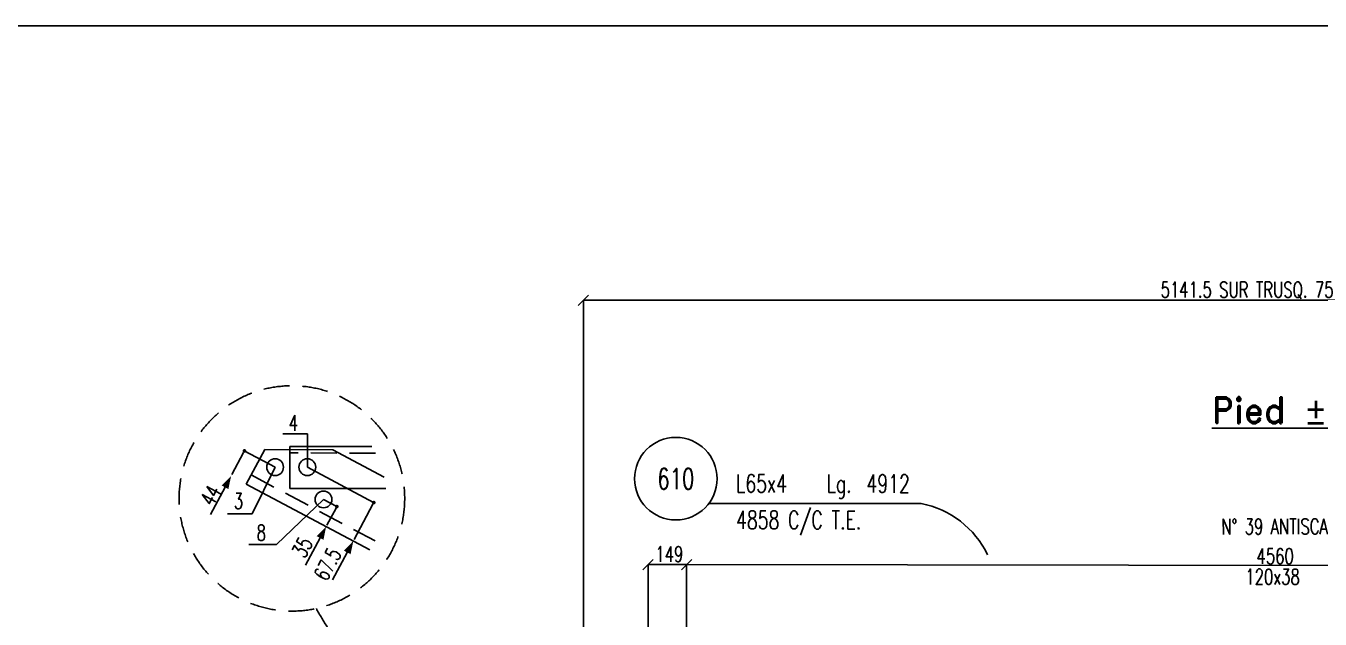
# Model space of a CAD drawing. Extents: x 591592 to 607812, y -3756 to 7724.
# Drawn here: x 594425 to 599439, y 5424 to 7724 of the extents above; entities that cross this region are included whole.
import ezdxf
from ezdxf.enums import TextEntityAlignment as Align

# ---------------------------------------------------------------- set-up
doc = ezdxf.new("R2010")
doc.units = 0
doc.header["$LTSCALE"] = 200
doc.header["$MEASUREMENT"] = 0
doc.linetypes.add('DASHED', pattern=[0.75, 0.5, -0.25])
doc.layers.get('0').update_dxf_attribs({"linetype": 'CONTINUOUS'})
for name, color, linetype in [('ASSI', 6, 'CONTINUOUS'), ('BOLLINI_1', 7, 'CONTINUOUS'), ('FORI', 2, 'CONTINUOUS'), ('LINEA_ANG', 2, 'CONTINUOUS'), ('LS', 7, 'CONTINUOUS'), ('QT_MPR', 7, 'CONTINUOUS'), ('TRAT-Y', 7, 'DASHED')]:
    doc.layers.add(name, color=color, linetype=linetype)
doc.styles.add('QUOTE', font='ROMANS8.SHX', dxfattribs={"width": 0.7})
doc.styles.add('RD', font='ROMAND8.SHX', dxfattribs={"width": 0.7})
doc.styles.add('RQL', font='ROMANS8.SHX', dxfattribs={"width": 0.7})
doc.styles.add('RS', font='ROMANS8.shx', dxfattribs={"width": 0.7})
doc.styles.get("Standard").update_dxf_attribs({"font": 'ROMANS8.SHX', "width": 0.7})
doc.dimstyles.new('FRECCE1', dxfattribs={"dimtxt": 60, "dimasz": 6.66, "dimexe": 0, "dimexo": 0, "dimgap": 1, "dimtad": 1, "dimzin": 0, "dimdsep": 46, "dimtxsty": 'RS', "dimblk1": 'QUOTP', "dimblk2": 'QUOTF', "dimsah": 1, "dimcen": 0, "dimclrd": 2, "dimclre": 2, "dimclrt": 7, "dimadec": 0, "dimazin": 0, "dimtfac": 1, "dimtix": 1, "dimtmove": 2, "dimatfit": 3, "dimldrblk": 'QUOTP', "dimfxl": 1, "dimtolj": 1, "dimtzin": 0, "dimarcsym": 0})
doc.dimstyles.new('TRATTO', dxfattribs={"dimscale": 0, "dimtxt": 60, "dimasz": 40, "dimexe": 0, "dimexo": 0, "dimgap": 5, "dimtad": 1, "dimrnd": 0.5, "dimdsep": 46, "dimtxsty": 'RS', "dimblk1": 'OBLIQUE', "dimblk2": 'OBLIQUE', "dimsah": 1, "dimcen": 0.09, "dimclrd": 2, "dimclre": 2, "dimclrt": 7, "dimadec": 0, "dimazin": 0, "dimtfac": 1, "dimtix": 1, "dimtmove": 2, "dimatfit": 3, "dimfxl": 1, "dimtolj": 1, "dimtzin": 0, "dimarcsym": 0})

# ---------------------------------------------------------------- blocks, each defined once
blk = doc.blocks.new('_OBLIQUE')
at = {"color": 0, "linetype": 'ByBlock'}
blk.add_line((-0.5, -0.5), (0.5, 0.5), dxfattribs=at)
blk = doc.blocks.new('*D20')
at = {"layer": 'LS', "color": 2, "lineweight": -2, "transparency": 16777216}
for p, q in [((596585.2, 5308.5), (596585.2, 6660.6)), ((596585.2, 6660.6), (601726.8, 6660.6)), ((601726.8, 5308.5), (601726.8, 6660.6))]:
    blk.add_line(p, q, dxfattribs=at)
at = {"layer": 'LS', "color": 2, "lineweight": -2, "transparency": 16777216, "xscale": 40, "yscale": 40, "zscale": 40, "rotation": 180}
blk.add_blockref('_OBLIQUE', (596585.2, 6660.6), dxfattribs=at)
at = {"layer": 'LS', "color": 2, "lineweight": -2, "transparency": 16777216, "xscale": 40, "yscale": 40, "zscale": 40}
blk.add_blockref('_OBLIQUE', (601726.8, 6660.6), dxfattribs=at)
at = {"layer": 'LS', "color": 7, "transparency": 16777216, "insert": (599156, 6698.4), "char_height": 60, "attachment_point": 5, "style": 'RS'}
blk.add_mtext('\\A1;5141.5 SUR TRUSQ. 75', dxfattribs=at)
blk = doc.blocks.new('ASSE98')
blk.add_line((0, 0), (1, 0))
at = {"color": 7, "style": 'QUOTE', "width": 0.5, "flags": 1}
for tag, p in [('TI', (1.3831, 6.8273)), ('DI_S', (1.3831, 6.4218)), ('D_S', (1.3831, 6.0209)), ('E_S', (1.3831, 5.6806)), ('NFORI', (1.3645, 5.2979)), ('ALAR', (1.3635, 4.9325)), ('FAM', (1.3775, 4.5465)), ('ALA', (1.3831, 4.1926)), ('DISP2', (1.3831, 3.8497)), ('DISP1', (1.3831, 3.5069)), ('PINZAF', (1.3831, 3.164)), ('PINZAI', (1.3831, 2.8211)), ('TRP', (1.3831, 2.4783)), ('NP', (1.3831, 2.1354)), ('SV', (1.3831, 1.7926)), ('PESO', (1.3831, 1.4497)), ('QUA', (1.3831, 1.1069)), ('LUN', (1.3831, 0.764)), ('PROF', (1.3831, 0.4211)), ('POS', (1.3831, 0.0783))]:
    blk.add_attdef(tag, p, '', height=0.2, dxfattribs=at)
at = {"color": 7, "flags": 1}
for tag, p in [('LAV1', (3.0743, 6.8285)), ('LAV2', (3.0743, 6.4951)), ('LAV3', (3.0743, 6.1618)), ('LAV4', (3.0743, 5.8285)), ('LAV5', (3.0743, 5.4951)), ('LAV6', (3.0743, 5.1618)), ('LAV7', (3.0743, 4.8285)), ('LAV8', (3.0743, 4.4951)), ('LAV9', (3.0743, 4.1618)), ('LAV10', (3.0743, 3.8285))]:
    blk.add_attdef(tag, p, '', height=0.2, dxfattribs=at)
blk = doc.blocks.new('16')
blk.add_circle((0, 0), 1)
blk = doc.blocks.new('QUOTP')
at = {"layer": 'ASSI', "color": 2, "const_width": 1.07}
blk.add_lwpolyline([(-0.53, 0, 1), (0.53, 0, 1)], format="xyb", close=True, dxfattribs=at)
blk = doc.blocks.new('QUOTF')
at = {"layer": 'LS', "color": 2}
blk.add_line((7.5, 0), (25.5, 0), dxfattribs=at)
blk.add_solid([(7.5, 2.25), (0, 0), (7.5, -2.25)], dxfattribs=at)
blk = doc.blocks.new('*D86')
at = {"layer": 'LS', "color": 2, "lineweight": -2, "transparency": 16777216}
for p, q in [((595268.9, 6070.6), (595223.3, 5985.2)), ((595272, 6076.5), (595272, 6076.5)), ((595220.2, 5979.3), (595220.2, 5979.3))]:
    blk.add_line(p, q, dxfattribs=at)
at = {"layer": 'LS', "color": 2, "lineweight": -2, "transparency": 16777216, "xscale": 6.66, "yscale": 6.66, "zscale": 6.66}
for name, p, rotation in [('QUOTP', (595272, 6076.5), 61.92148357699484), ('QUOTF', (595220.2, 5979.3), 241.9214835769948)]:
    blk.add_blockref(name, p, dxfattribs=dict(at, rotation=rotation))
at = {"layer": 'LS', "color": 7, "transparency": 16777216, "insert": (595141.1, 5904), "char_height": 60, "attachment_point": 5, "rotation": 61.9215, "style": 'RS'}
blk.add_mtext('\\A1;44', dxfattribs=at)
blk = doc.blocks.new('*D87')
at = {"layer": 'LS', "color": 2, "lineweight": -2, "transparency": 16777216}
for p, q in [((595769.9, 5870), (595696.7, 5732.6)), ((595773.1, 5875.9), (595773.1, 5875.9)), ((595693.5, 5726.8), (595693.5, 5726.8))]:
    blk.add_line(p, q, dxfattribs=at)
at = {"layer": 'LS', "color": 2, "lineweight": -2, "transparency": 16777216, "xscale": 6.66, "yscale": 6.66, "zscale": 6.66}
for name, p, rotation in [('QUOTP', (595773.1, 5875.9), 61.92148357721538), ('QUOTF', (595693.5, 5726.8), 241.9214835772154)]:
    blk.add_blockref(name, p, dxfattribs=dict(at, rotation=rotation))
at = {"layer": 'LS', "color": 7, "transparency": 16777216, "insert": (595594.2, 5637), "char_height": 60, "attachment_point": 5, "rotation": 61.9215, "style": 'RS'}
blk.add_mtext('\\A1;67.5', dxfattribs=at)
blk = doc.blocks.new('*D88')
at = {"layer": 'LS', "color": 2, "lineweight": -2, "transparency": 16777216}
for p, q in [((595626.8, 5854.7), (595591.6, 5788.7)), ((595629.9, 5860.6), (595629.9, 5860.6)), ((595588.4, 5782.8), (595588.4, 5782.8))]:
    blk.add_line(p, q, dxfattribs=at)
at = {"layer": 'LS', "color": 2, "lineweight": -2, "transparency": 16777216, "xscale": 6.66, "yscale": 6.66, "zscale": 6.66}
for name, p, rotation in [('QUOTP', (595629.9, 5860.6), 61.92148357720147), ('QUOTF', (595588.4, 5782.8), 241.9214835772015)]:
    blk.add_blockref(name, p, dxfattribs=dict(at, rotation=rotation))
at = {"layer": 'LS', "color": 7, "transparency": 16777216, "insert": (595496.3, 5702.4), "char_height": 60, "attachment_point": 5, "rotation": 61.9215, "style": 'RS'}
blk.add_mtext('\\A1;35', dxfattribs=at)
blk = doc.blocks.new('*D90')
at = {"layer": 'QT_MPR', "color": 2, "lineweight": -2, "transparency": 16777216}
for p, q in [((596984.2, 5198.5), (596984.8, 5635.6)), ((601544.8, 5630), (596984.8, 5635.6)), ((601544.3, 5192.7), (601544.8, 5630))]:
    blk.add_line(p, q, dxfattribs=at)
at = {"layer": 'QT_MPR', "color": 2, "lineweight": -2, "transparency": 16777216, "xscale": 40, "yscale": 40, "zscale": 40}
for p, rotation in [((596984.8, 5635.6), 179.9298920329684), ((601544.8, 5630), 359.9298920329684)]:
    blk.add_blockref('_OBLIQUE', p, dxfattribs=dict(at, rotation=rotation))
at = {"layer": 'QT_MPR', "color": 7, "transparency": 16777216, "insert": (599254.8, 5588.4), "char_height": 60, "attachment_point": 5, "rotation": 359.9299, "style": 'RS'}
blk.add_mtext('\\A1;120x38', dxfattribs=at)
blk = doc.blocks.new('*D91')
at = {"layer": 'QT_MPR', "color": 2, "lineweight": -2, "transparency": 16777216}
for p, q in [((596984.2, 5198.5), (596984.8, 5635.6)), ((601544.8, 5630), (596984.8, 5635.6)), ((601544.3, 5192.7), (601544.8, 5630))]:
    blk.add_line(p, q, dxfattribs=at)
at = {"layer": 'QT_MPR', "color": 2, "lineweight": -2, "transparency": 16777216, "xscale": 40, "yscale": 40, "zscale": 40}
for p, rotation in [((596984.8, 5635.6), 179.9298920329684), ((601544.8, 5630), 359.9298920329684)]:
    blk.add_blockref('_OBLIQUE', p, dxfattribs=dict(at, rotation=rotation))
at = {"layer": 'QT_MPR', "color": 7, "transparency": 16777216, "insert": (599264.8, 5667.8), "char_height": 60, "attachment_point": 5, "rotation": 359.9299, "style": 'RS'}
blk.add_mtext('\\A1;4560', dxfattribs=at)
blk = doc.blocks.new('*D92')
at = {"layer": 'QT_MPR', "color": 2, "lineweight": -2, "transparency": 16777216}
for p, q in [((596835.2, 5198.5), (596835.8, 5635.8)), ((596984.8, 5635.6), (596835.8, 5635.8)), ((596984.2, 5198.5), (596984.8, 5635.6))]:
    blk.add_line(p, q, dxfattribs=at)
at = {"layer": 'QT_MPR', "color": 2, "lineweight": -2, "transparency": 16777216, "xscale": 40, "yscale": 40, "zscale": 40}
for p, rotation in [((596835.8, 5635.8), 179.9298920329684), ((596984.8, 5635.6), 359.9298920329684)]:
    blk.add_blockref('_OBLIQUE', p, dxfattribs=dict(at, rotation=rotation))
at = {"layer": 'QT_MPR', "color": 7, "transparency": 16777216, "insert": (596917.8, 5676), "char_height": 60, "attachment_point": 5, "rotation": 359.9299, "style": 'RS'}
blk.add_mtext('\\A1;149', dxfattribs=at)
blk = doc.blocks.new('xxx')
blk.add_circle((0, 0), 8)
at = {"color": 3, "style": 'RQL', "width": 0.7}
blk.add_attdef('POS', text='', height=4, dxfattribs=at).set_placement((0, 0), align=Align.MIDDLE)
at = {"color": 3, "style": 'RQL', "width": 0.7, "flags": 1}
blk.add_attdef('POS1', (-0.39, -5.42), '', height=2, dxfattribs=at)
at = {"style": 'RQL', "width": 0.7, "flags": 1}
blk.add_attdef('TIPO', (-0.39, -8.66), '', height=2, dxfattribs=at)

msp = doc.modelspace()

# ---------------------------------------------------------------- linework, layer by layer
at = {"layer": 'LINEA_ANG'}
for p, q in [((595350.943, 6082.37), (595279.164, 5947.819)), ((595613.737, 6081.019), (595350.943, 6082.37)), ((595447.938, 6093.367), (595447.739, 5930.867)), ((595765.15, 6092.979), (595447.938, 6093.367)), ((595613.737, 6081.019), (595813.168, 5974.629)), ((595279.164, 5947.819), (595757.104, 5692.853)), ((595447.739, 5930.867), (595819.748, 5930.412))]:
    msp.add_line(p, q, dxfattribs=at)
at = {"layer": 'LS', "color": 6}
for p, q in [((595515.592, 6142.614), (595420.124, 6142.614)), ((595515.592, 6013.284), (595515.592, 6142.614)), ((595270.828, 6077.174), (595390.592, 6013.284)), ((595390.592, 6013.284), (595301.554, 5832.819)), ((595515.592, 6013.284), (595772.19, 5876.397)), ((595578.092, 5888.284), (595395.839, 5712.898)), ((595578.092, 5888.284), (595629.943, 5860.623)), ((597070.916, 5872.488), (597893.57, 5872.488)), ((595301.554, 5832.819), (595205.841, 5832.819)), ((595395.839, 5712.898), (595288.696, 5712.898))]:
    msp.add_line(p, q, dxfattribs=at)
at = {"layer": 'LS', "color": 8}
msp.add_lwpolyline([(591591.982, 7724.403), (591591.982, -3755.597), (604311.982, -3755.597), (604311.982, -2155.597), (607811.982, -2155.597), (607811.982, 7724.403), (591591.982, 7724.403)], close=True, dxfattribs=at)
at = {"layer": 'LS', "color": 6}
msp.add_arc((597824.453, 5517.674), 361.483, 25.535382, 78.976879, dxfattribs=at)
at = {"layer": 'TRAT-Y'}
for p, q in [((595779.543, 6067.961), (595447.907, 6068.367)), ((595297.991, 5983.111), (595777.94, 5727.074))]:
    msp.add_line(p, q, dxfattribs=at)
at = {"layer": 'TRAT-Y', "color": 2}
msp.add_circle((595455.747, 5892.018), 436.938, dxfattribs=at)
msp.add_arc((596293.763, 5854.411), 838.896, 207.621728, 300.356241, dxfattribs=at)

# ---------------------------------------------------------------- block references
at = {"layer": 'ASSI'}
ref = msp.add_blockref('ASSE98', (601720.112, 5192.49), dxfattribs=dict(at, xscale=4912, rotation=179.9298920329684))
ref.add_attrib('PROF', 'L65x4', (597176.626, 5915.116), dxfattribs={"layer": '0', "color": 2, "height": 70, "rotation": 359.929892, "style": 'QUOTE', "width": 0.7})
ref.add_attrib('LUN', '4912', (597681.493, 5914.498), dxfattribs={"layer": '0', "color": 2, "height": 70, "rotation": 359.929892, "style": 'QUOTE', "width": 0.7})
ref.add_attrib('PESO', '4858 C/C T.E.', (597176.265, 5773.821), dxfattribs={"layer": '0', "color": 2, "height": 70, "rotation": 359.929892, "style": 'QUOTE', "width": 0.7})
ref.add_attrib('SV', 'Lg.', (597527.359, 5914.686), dxfattribs={"layer": '0', "color": 2, "height": 70, "rotation": 359.929892, "style": 'QUOTE', "width": 0.7})
at = {"layer": 'BOLLINI_1', "xscale": 20, "yscale": 20, "zscale": 20}
msp.add_blockref('xxx', (596943.015, 5968.62), dxfattribs=at).add_auto_attribs({'POS': '610'})
at = {"layer": 'FORI', "xscale": 32.5, "yscale": 32.5, "zscale": 32.5}
for p in [(595390.592, 6013.284), (595515.592, 6013.284), (595578.092, 5888.284)]:
    msp.add_blockref('16', p, dxfattribs=at)
at = {"layer": 'FORI', "xscale": 32.5, "yscale": 32.5, "zscale": 32.5, "rotation": 359.407608516}
msp.add_blockref('16', (595515.592, 6013.284), dxfattribs=at)

# ---------------------------------------------------------------- texts
at = {"layer": 'LS', "color": 3, "style": 'RD'}
msp.add_text('%%UPied %%P0', height=100, dxfattribs=at).set_placement((599286.676, 6234.188), align=Align.MIDDLE)
at = {"layer": 'LS', "char_height": 60, "attachment_point": 5, "style": 'RS'}
for s, insert in [('\\A1;4', (595461.282, 6184.754)), ('\\A1;3', (595248.972, 5881.924)), ('\\A1;8', (595337.295, 5759.215))]:
    msp.add_mtext(s, dxfattribs=dict(at, insert=insert))
at = {"layer": 'QT_MPR', "color": 7, "style": 'RS', "width": 0.7}
msp.add_text('N° 39 ANTISCALADE', height=60, rotation=0.13927, dxfattribs=at).set_placement((599056.761, 5752.494))

# ---------------------------------------------------------------- dimensions: what is measured, and where the dimension line sits
at = {"layer": 'LS'}
dim = msp.add_linear_dim(base=(601726.756, 6660.569), p1=(596585.217, 5308.467), p2=(601726.756, 5308.467), text='<> SUR TRUSQ. 75', dimstyle='TRATTO', override={"dimscale": 1}, dxfattribs=at)
dim.commit()
dim.dimension.update_dxf_attribs({"geometry": '*D20', "text_midpoint": (599155.986, 6698.426)})
for base, p1, p2, text, picture, middle in [((595220.175, 5979.288), (595272.047, 6076.524), (595220.175, 5979.288), '44', '*D86', (595141.102, 5904.013)), ((595588.446, 5782.827), (595629.947, 5860.621), (595588.446, 5782.827), '35', '*D88', (595496.322, 5702.417)), ((595693.519, 5726.774), (595773.084, 5875.92), (595693.519, 5726.774), '67.5', '*D87', (595594.238, 5636.978))]:
    dim = msp.add_linear_dim(base=base, p1=p1, p2=p2, angle=241.921484, text=text, dimstyle='FRECCE1', dxfattribs=at)
    dim.commit()
    dim.dimension.update_dxf_attribs({"geometry": picture, "text_midpoint": middle, "dimtype": 129})
at = {"layer": 'QT_MPR'}
for base, p1, p2, text, picture, middle in [((596835.752, 5635.799), (596984.217, 5198.468), (596835.217, 5198.467), '149', '*D92', (596917.78, 5675.975)), ((596984.752, 5635.617), (601544.269, 5192.705), (596984.217, 5198.468), '4560', '*D91', (599264.763, 5667.827)), ((596984.752, 5635.617), (601544.269, 5192.705), (596984.217, 5198.468), '120x38', '*D90', (599254.82, 5588.354))]:
    dim = msp.add_linear_dim(base=base, p1=p1, p2=p2, angle=359.929892, text=text, dimstyle='TRATTO', override={"dimscale": 1}, dxfattribs=at)
    dim.commit()
    dim.dimension.update_dxf_attribs({"geometry": picture, "text_midpoint": middle, "dimtype": 128})

doc.saveas('drawing.dxf')
